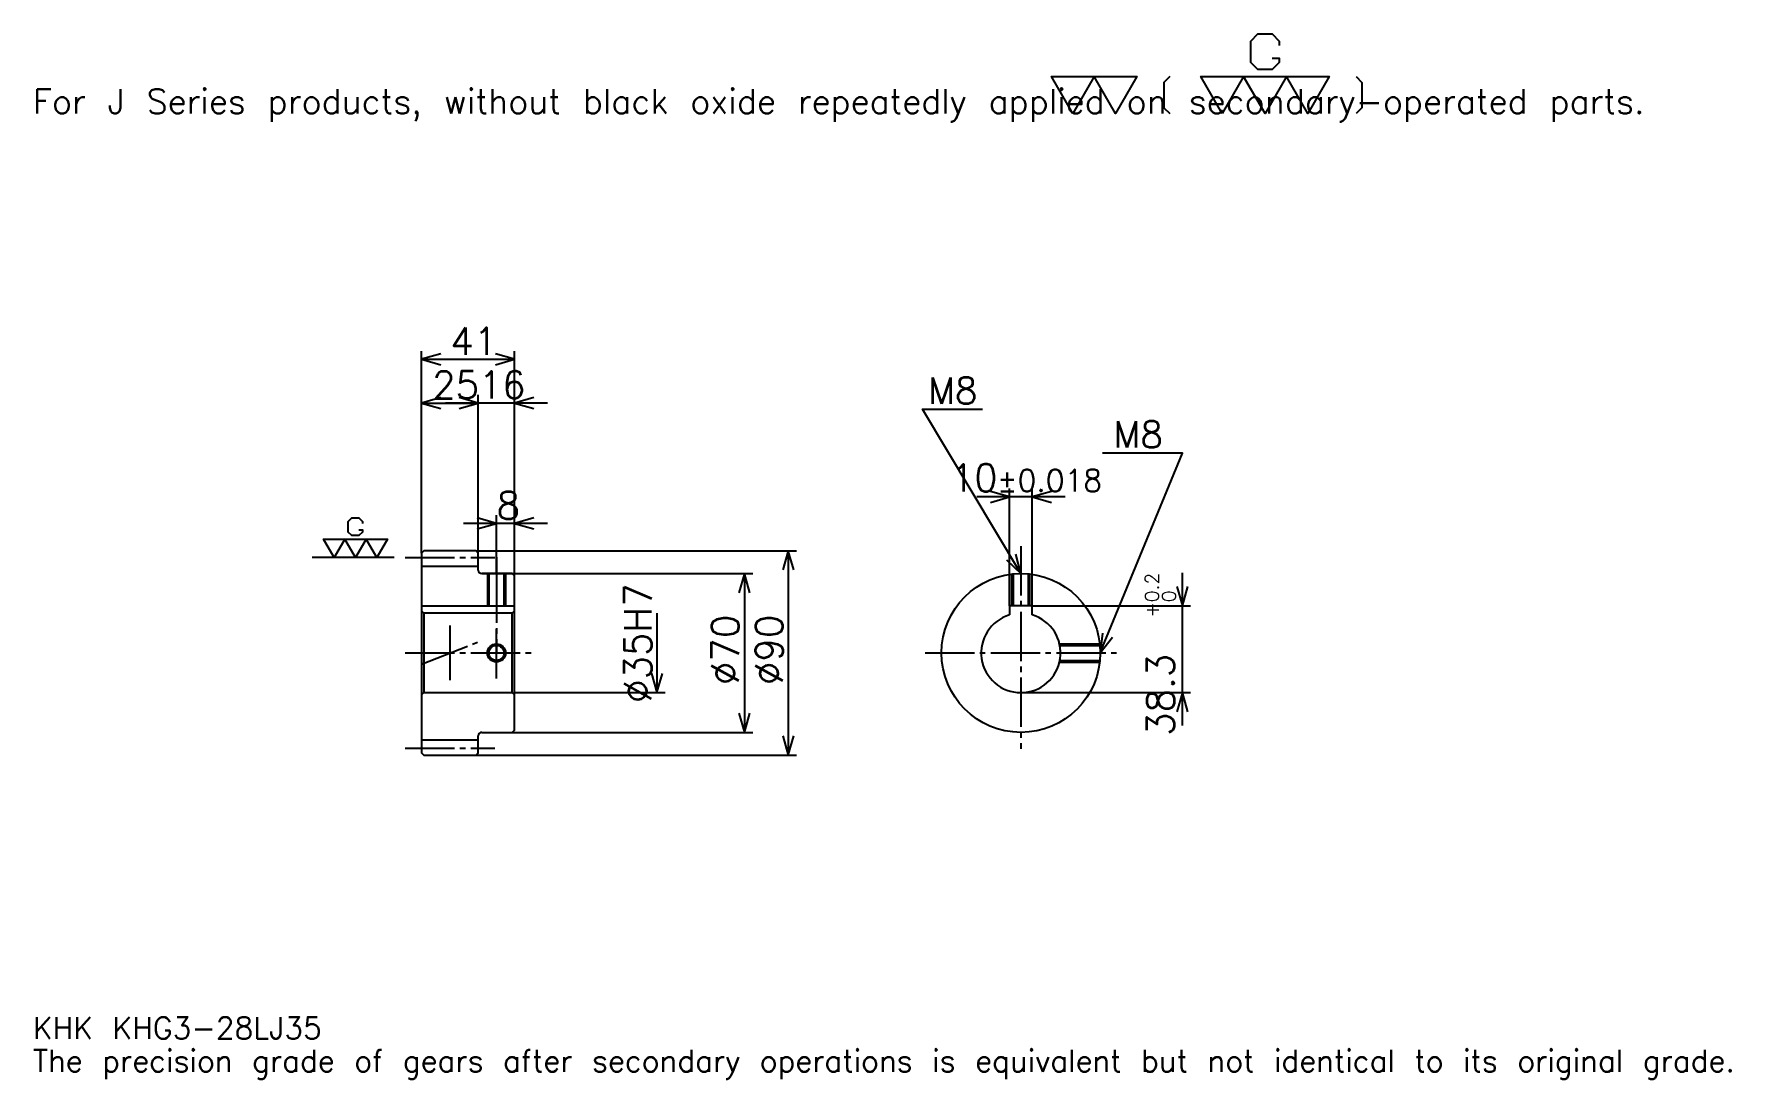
# Model space of a CAD drawing. Extents: x 25 to 773, y 9 to 469.
import ezdxf

# ---------------------------------------------------------------- set-up
doc = ezdxf.new("R2010")
doc.units = 0
doc.linetypes.add('DASHDOT', pattern=[28.95652, 21.717391, -2.413043, 2.413043, -2.413043])
doc.layers.get('0').update_dxf_attribs({"linetype": 'CONTINUOUS'})
doc.layers.add('DASHDOT', color=6, linetype='DASHDOT')
doc.styles.add('KANJI', font='TXT', dxfattribs={"bigfont": 'BIGFONT'})

msp = doc.modelspace()

# ---------------------------------------------------------------- linework, layer by layer
at = {"color": 5}
for p, q in [((195.456528, 241.663055), (195.456528, 329.739136)), ((236.456528, 241.663055), (236.456528, 329.739136)), ((195.456528, 326.119568), (236.456528, 326.119568)), ((195.456528, 306.815247), (220.456528, 306.815247)), ((250.934784, 306.815247), (205.978271, 306.815247)), ((220.456528, 241.663055), (220.456528, 310.434814)), ((479.152161, 265.445679), (440.195648, 265.445679)), ((454.673889, 217.463058), (454.673889, 269.065247)), ((464.673889, 217.463058), (464.673889, 269.065247)), ((228.456528, 241.663055), (228.456528, 257.347839)), ((250.934784, 253.728271), (213.978271, 253.728271)), ((195.456528, 240.663055), (195.456528, 241.663055)), ((219.456528, 241.663055), (236.456528, 241.663055)), ((220.456528, 240.663055), (220.456528, 241.663055)), ((228.456528, 231.663055), (228.456528, 241.663055)), ((228.456528, 231.663055), (228.456528, 241.663055)), ((236.456528, 241.663055), (360.728271, 241.663055)), ((236.456528, 230.663055), (236.456528, 241.663055)), ((357.108704, 241.663055), (357.108704, 151.663055)), ((221.956528, 231.663055), (236.456528, 231.663055)), ((236.456528, 231.663055), (341.42392, 231.663055)), ((337.804352, 231.663055), (337.804352, 161.663055)), ((530.869568, 164.684799), (530.869568, 231.941315)), ((464.673889, 217.463058), (534.489136, 217.463058)), ((299.195679, 214.163055), (299.195679, 179.163055)), ((236.456528, 179.163055), (302.815247, 179.163055)), ((459.673889, 179.163055), (534.489136, 179.163055)), ((221.956528, 161.663055), (236.456528, 161.663055)), ((236.456528, 161.663055), (341.42392, 161.663055)), ((219.456528, 151.663055), (236.456528, 151.663055)), ((236.456528, 151.663055), (360.728271, 151.663055))]:
    msp.add_line(p, q, dxfattribs=at)
at = {"color": 7}
for p, q in [((183.391312, 238.663055), (147.195663, 238.663055)), ((207.956528, 208.728271), (207.956528, 184.597839))]:
    msp.add_line(p, q, dxfattribs=at)
at = {"color": 4}
for p, q in [((195.456528, 234.913055), (220.456528, 234.913055)), ((195.456528, 217.463058), (236.456528, 217.463058)), ((196.456528, 214.163055), (196.456528, 179.163055)), ((235.456528, 214.163055), (236.456528, 215.163055)), ((235.456528, 179.163055), (236.456528, 178.163055)), ((195.456528, 158.413055), (220.456528, 158.413055))]:
    msp.add_line(p, q, dxfattribs=at)
at = {"color": 7}
for points in [[(570.443481, 458.816101), (573.580444, 458.816101), (573.580444, 456.933929), (570.443481, 453.796967), (564.169556, 453.796967), (561.032593, 456.933929), (561.032593, 466.344788), (564.169556, 469.48175), (570.443481, 469.48175), (573.580444, 466.344788), (573.580444, 464.462616)], [(482.608704, 434.347839), (473.197845, 450.660004), (510.841309, 450.660004), (501.43045, 434.347839), (492.019562, 450.660004), (482.608704, 434.347839)], [(525.271301, 450.660004), (522.761719, 448.150452), (522.761719, 436.857391), (525.271301, 434.347839)], [(548.484802, 434.347839), (539.073914, 450.660004), (595.539124, 450.660004), (586.128296, 434.347839), (576.717407, 450.660004), (567.306519, 434.347839), (557.89563, 450.660004), (548.484802, 434.347839)], [(607.459595, 450.660004), (609.969116, 448.150452), (609.969116, 436.857391), (607.459595, 434.347839)], [(167.827179, 250.897186), (169.39566, 250.897186), (169.39566, 249.9561), (167.827179, 248.387619), (164.690216, 248.387619), (163.12175, 249.9561), (163.12175, 254.66153), (164.690216, 256.230011), (167.827179, 256.230011), (169.39566, 254.66153), (169.39566, 253.720444)], [(156.847839, 238.663055), (152.142395, 246.819138), (180.375, 246.819138), (175.669571, 238.663055), (170.964142, 246.819138), (166.258698, 238.663055), (161.553268, 246.819138), (156.847839, 238.663055)]]:
    msp.add_lwpolyline(points, dxfattribs=at)
at = {"color": 5}
for points in [[(203.902176, 328.532593), (195.456528, 326.119568), (203.902176, 323.706543)], [(228.01088, 323.706543), (236.456528, 326.119568), (228.01088, 328.532593)], [(203.902176, 309.228271), (195.456528, 306.815247), (203.902176, 304.402191)], [(212.01088, 304.402191), (220.456528, 306.815247), (212.01088, 309.228271)], [(212.01088, 304.402191), (220.456528, 306.815247), (212.01088, 309.228271)], [(244.902176, 309.228271), (236.456528, 306.815247), (244.902176, 304.402191)], [(459.673889, 231.663055), (416.239136, 304.054352), (442.782593, 304.054352)], [(494.673889, 196.663055), (530.869568, 284.75), (495.63916, 284.75)], [(446.228271, 263.032623), (454.673889, 265.445679), (446.228271, 267.858704)], [(473.119568, 267.858704), (464.673889, 265.445679), (473.119568, 263.032623)], [(220.01088, 251.315231), (228.456528, 253.728271), (220.01088, 256.141327)], [(244.902176, 256.141327), (236.456528, 253.728271), (244.902176, 251.315231)], [(359.521729, 233.217407), (357.108704, 241.663055), (354.695679, 233.217407)], [(453.25946, 237.663635), (459.673889, 231.663055), (457.397827, 240.146637)], [(340.217407, 223.217407), (337.804352, 231.663055), (335.391296, 223.217407)], [(528.456482, 225.908707), (530.869568, 217.463058), (533.282593, 225.908707)], [(495.651917, 205.392044), (494.673889, 196.663055), (500.115845, 203.557785)], [(296.782623, 187.608704), (299.195679, 179.163055), (301.608704, 187.608704)], [(533.282593, 170.717407), (530.869568, 179.163055), (528.456482, 170.717407)], [(335.391296, 170.108704), (337.804352, 161.663055), (340.217407, 170.108704)], [(354.695679, 160.108704), (357.108704, 151.663055), (359.521729, 160.108704)]]:
    msp.add_lwpolyline(points, dxfattribs=at)
at = {"color": 4}
for points in [[(220.456528, 233.163055), (220.456528, 240.663055), (219.456528, 241.663055), (196.456528, 241.663055), (195.456528, 240.663055), (195.456528, 178.163055)], [(221.956528, 161.663055), (235.456528, 161.663055), (236.456528, 162.663055), (236.456528, 230.663055), (235.456528, 231.663055), (221.956528, 231.663055)], [(224.456528, 231.663055), (224.456528, 217.463058)], [(225.131531, 231.663055), (225.131531, 217.463058)], [(231.781525, 231.663055), (231.781525, 217.463058)], [(232.456528, 231.663055), (232.456528, 217.463058)], [(455.673889, 217.463058), (455.673889, 231.433731)], [(456.348877, 217.463058), (456.348877, 231.504761)], [(462.998901, 217.463058), (462.998901, 231.504761)], [(463.673889, 217.463058), (463.673889, 231.433731)], [(464.673889, 213.433563), (464.673889, 217.463058), (454.673889, 217.463058), (454.673889, 213.433563)], [(195.456528, 178.163055), (196.456528, 179.163055), (235.456528, 179.163055), (235.456528, 214.163055), (196.456528, 214.163055), (195.456528, 215.163055)], [(476.710632, 200.663055), (494.44458, 200.663055)], [(476.855103, 199.988052), (494.515625, 199.988052)], [(476.710632, 192.663055), (494.44458, 192.663055)], [(476.855103, 193.338058), (494.515625, 193.338058)], [(195.456528, 178.163055), (195.456528, 152.663055), (196.456528, 151.663055), (219.456528, 151.663055), (220.456528, 152.663055), (220.456528, 160.163055)]]:
    msp.add_lwpolyline(points, dxfattribs=at)
for centre, radius in [((459.673889, 196.663055), 35), ((228.456528, 196.663055), 3.325)]:
    msp.add_circle(centre, radius, dxfattribs=at)
at = {"color": 7}
msp.add_circle((228.456528, 196.663055), 4, dxfattribs=at)
at = {"color": 4}
for centre, radius, start, end in [((221.956528, 233.163055), 1.5, 180, 270), ((459.673889, 196.663055), 17.5, 106.601549926, 73.398450074), ((221.956528, 160.163055), 1.5, 90, 180)]:
    msp.add_arc(centre, radius, start, end, dxfattribs=at)
at = {"layer": 'DASHDOT', "color": 7}
for p, q in [((459.673889, 243.728271), (459.673889, 154.42392)), ((188.217392, 238.663055), (227.695663, 238.663055)), ((228.456528, 231.663055), (228.456528, 196.663055)), ((188.217392, 196.663055), (243.695663, 196.663055)), ((195.456528, 191.739182), (220.456528, 201.586929)), ((417.434784, 196.663055), (501.913025, 196.663055)), ((188.217392, 154.663055), (227.695663, 154.663055))]:
    msp.add_line(p, q, dxfattribs=at)
for points in [[(228.456528, 238.902191), (228.456528, 210.223923)], [(228.456528, 185.42392), (228.456528, 207.902191)], [(217.217392, 196.663055), (239.695663, 196.663055)]]:
    msp.add_lwpolyline(points, dxfattribs=at)

# ---------------------------------------------------------------- texts
at = {"color": 7, "style": 'KANJI'}
for s, height, p in [('For J Series products, without black oxide repeatedly applied on secondary-operated parts.', 10.858696, (24.130434, 434.347839)), ('41', 12.065217, (208.114136, 328.049988)), ('25', 12.065217, (200.114136, 308.745667)), ('16', 12.065217, (220.614136, 308.745667)), ('M8', 11.582609, (418.652161, 306.467407)), ('M8', 11.582609, (500.46521, 287.163055)), ('10', 12.065217, (428.736298, 267.858704)), ('%%p0.018', 9.652174, (449.125031, 267.858704)), ('8', 12.065217, (228.535339, 255.658707)), ('KHK KHG3-28LJ35', 9.652174, (24.130434, 26.543478)), ('The precision grade of gears after secondary operations is equivalent but not identical to its original grade.', 9.652174, (24.130434, 12.065217))]:
    msp.add_text(s, height=height, dxfattribs=at).set_placement(p)
for s, height, p in [('%%c35H7', 12.065217, (296.782623, 174.644043)), ('0.2', 6.032609, (520.493469, 219.060364)), ('+', 6.032609, (520.493469, 212.303833)), ('0', 6.032609, (527.973877, 219.060364)), ('%%c70', 12.065217, (335.391296, 182.48642)), ('%%c90', 12.065217, (354.695679, 182.48642)), ('38.3', 12.065217, (527.25, 160.080795))]:
    msp.add_text(s, height=height, rotation=90, dxfattribs=at).set_placement(p)

doc.saveas('drawing.dxf')
